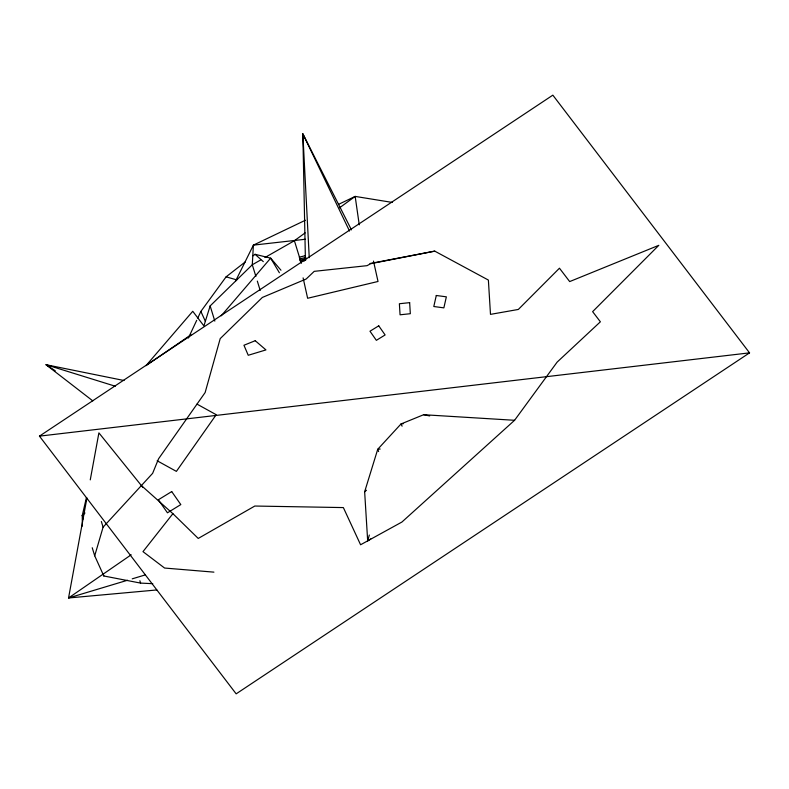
<?xml version="1.0" encoding="UTF-8"?>
<svg xmlns="http://www.w3.org/2000/svg" width="789" height="789" viewBox="0 0 789 789"><rect width="100%" height="100%" fill="white"/><g stroke="black" fill="none" stroke-linecap="round" stroke-linejoin="round"><path stroke-width="1.18" d="M86.938 497.948L68.544 597.973L156.833 589.955M90.262 479.87L98.901 432.865L142.898 487.434M82.312 526.145L82.283 515.424L86.415 497.652M370.722 538.946L367.674 540.869L369.321 535.031M152.78 583.682L140.6 583.101L103.823 575.98L94.71 555.811L103.093 527.16L152.632 473.341L158.569 458.784L205.14 392.537L220.21 338.619L262.352 297.443L306.171 279.01L314.219 271.347L367.043 265.666L370.623 263.723L434.749 251.129L488.381 280.065L490.492 314.367L518.334 309.446L559.46 268.201L569.678 281.584L658.805 245.32L592.628 311.645L600.38 321.804L557.142 362.112L514.576 420.29L401.926 522.032L360.583 544.765L343.363 507.583L254.808 506.035L198.236 538.443L172.89 513.669L141.389 485.56M367.674 540.869L364.646 491.774L377.734 449.276L401.009 423.969L423.644 414.718L514.576 420.29M260.715 259.946L252.293 264.759L210.15 305.925L203.907 325.896L192.753 311.29L145.965 365.682L190.918 334.812M188.393 338.027L196.717 320.295M197.753 318.075L200.87 311.428L226.108 276.831L245.399 261.81M235.546 281.121L253.387 245.132L305.392 220.239M172.89 513.669L142.987 551.639L164.585 568.041L213.918 572.143M221.206 315.817L270.657 258.151L280.963 270.223M83.348 518.886L82.283 515.424L84.985 513.008M364.646 491.774L366.49 490.225M253.121 255.804L255.054 254.295L270.657 258.151L279.395 272.777M264.926 257.539L294.396 240.714L305.175 232.854M339.487 207.842L355.168 196.412L392.389 202.438M131.191 554.795L68.544 597.973L127.512 580.25M39.45 436.139L552.842 95.153L749.55 352.861L236.158 693.847L39.45 436.139L749.55 352.861M338.58 204.351L355.168 196.412L359.251 224.826M132.227 578.84L145.206 574.934M299.968 258.841L305.885 257.411M305.313 255.705L299.376 257.125L300.737 262.392M305.984 258.753L300.057 260.163L304.524 260.952M370.002 263.526L434.749 251.129M255.883 276.426L252.293 264.759L253.387 245.132L305.373 239.254M403.386 423.673L401.009 423.969L402.104 426.168M380.18 449.04L377.734 449.276L378.602 451.545M423.644 414.718L429.68 415.931M124.06 380.515L46.018 364.715L92.786 400.871M226.108 276.831L236.73 279.888M115.312 386.235L46.018 364.715L55.25 370.781M197.003 404.116L216.216 414.708L176.391 471.378L157.169 460.776M255.054 254.295L263.299 261.632M351.46 229.885L302.838 133.775L305.422 260.133M349.507 231.009L302.838 133.775L309.249 257.707M200.87 311.428L205.436 321.448M82.283 515.424L83.18 517.692M304.968 258.102L305.659 260.34M294.396 240.714L301.349 263.319M257.322 281.101L260.192 290.441M210.15 305.925L214.825 321.103M139.88 580.753L140.6 583.101M101.347 521.49L103.093 527.16M103.112 573.662L103.823 575.98M92.224 547.734L94.71 555.811M373.493 261.09L378.02 281.476L307.631 298.272L303.104 277.876M436.287 295.49L433.802 306.517L443.862 307.858L446.357 296.832L436.287 295.49M378.74 325.827L369.982 331.222L376.353 340.335L385.111 334.95L378.74 325.827M171.716 491.577L158.352 499.782L167.455 512.801L180.809 504.585L171.716 491.577M255.232 340.71L243.949 345.247L248.239 355.277L265.952 349.912L255.232 340.71M409.649 302.641L399.382 303.745L400.062 314.801L410.329 313.706L409.649 302.641"/></g></svg>
